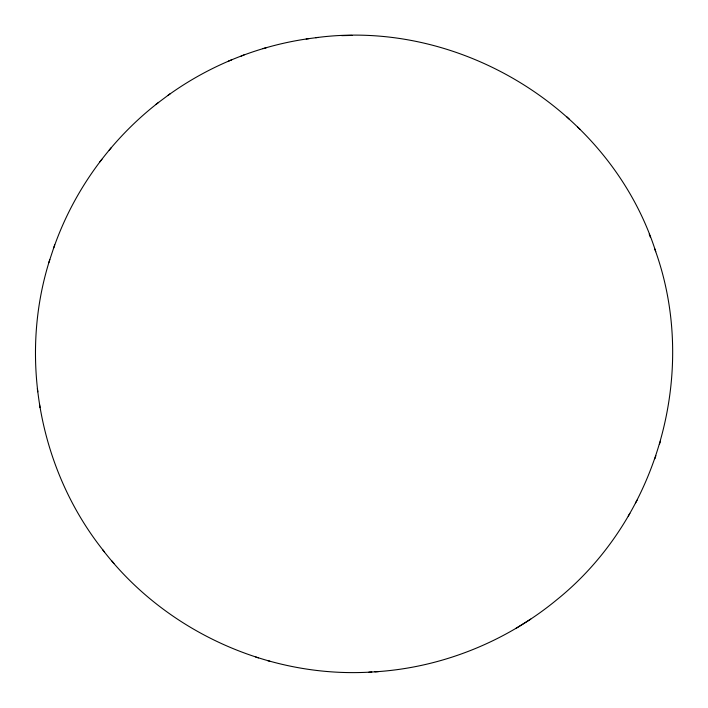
<?xml version="1.0" encoding="UTF-8"?>
<svg xmlns="http://www.w3.org/2000/svg" width="708" height="708" viewBox="0 0 708 708"><rect width="100%" height="100%" fill="white"/><g stroke="black" fill="none" stroke-linecap="round" stroke-linejoin="round"><path stroke-width="1.06" d="M374.921 671.821C441.111 667.794 505.618 641.952 556.754 599.809C658.29 518.097 699.531 371.063 654.617 248.614M49.817 259.562C18.373 358.177 39.533 471.466 104.545 552.028M53.711 247.933C73.676 190.664 110.678 139.503 158.627 102.386M659.422 444.385L660.431 441.279M654.891 458.731L655.882 455.669M48.817 262.659L54.693 244.879M635.492 503.043L637.111 500.184M628.253 516.15L629.828 513.353M99.846 161.867L101.925 159.3M109.2 150.184L111.209 147.707M167.752 95.571C209.294 65.517 258.27 45.693 309.069 38.604M155.972 104.386L170.247 93.686M515.76 628.509L530.726 619.128M241.162 56.065L244.118 54.897M228.383 61.153L231.64 59.87M262.934 48.648L266.35 47.719M315.75 37.728C461.005 18.054 611.075 111.174 655.75 251.676M306.21 38.984L318.149 37.409M102.456 549.479C165.008 631.182 269.137 678.547 371.771 672.016M368.886 672.193L378.488 671.609M341.734 35.639L352.009 35.418M267.58 660.582L269.925 661.281M255.747 657.059L258.464 657.874M577.542 126.998L579.94 129.29M566.949 116.935L569.223 119.103M111.935 560.993L113.944 563.444M649.236 234.144L650.351 237.153M37.329 388.621L37.79 391.834M39.542 404.427L39.993 407.613"/></g></svg>
